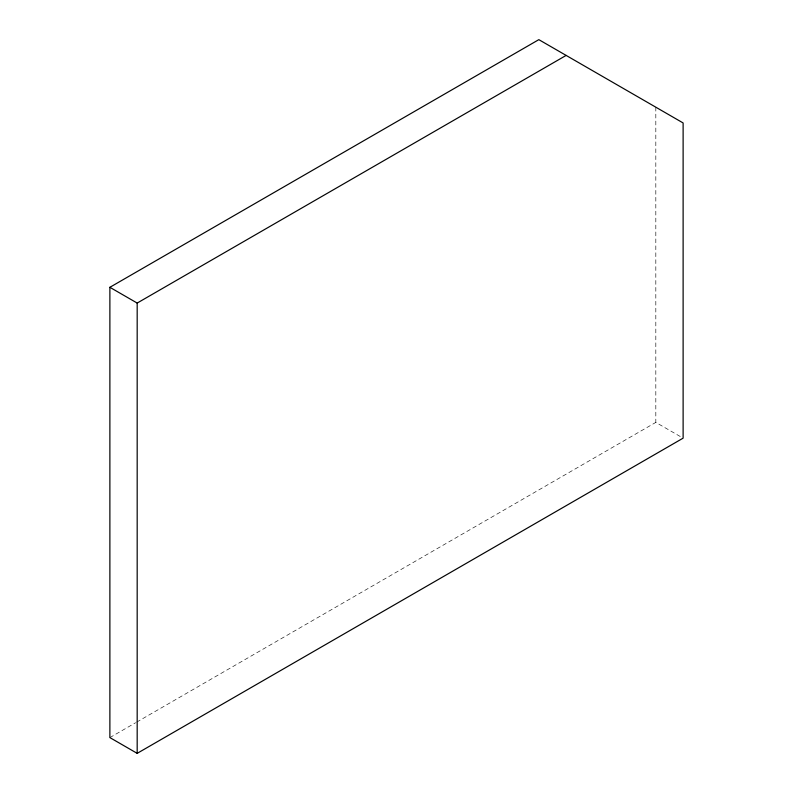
<?xml version="1.0" encoding="UTF-8"?>
<svg xmlns="http://www.w3.org/2000/svg" width="793" height="793" viewBox="0 0 793 793"><rect width="100%" height="100%" fill="white"/><g stroke="black" fill="none" stroke-linecap="round" stroke-linejoin="round"><path stroke-width="0.59" stroke-dasharray="3.96 2.97" d="M109.88 737.589L135.623 722.73M136.693 722.106L655.821 422.391L681.018 436.943M655.821 107.194L655.821 422.391"/><path stroke-width="1.19" d="M109.88 287.304L538.834 39.65L683.12 122.955L683.12 438.152L137.179 753.35L109.88 737.589L109.88 287.304L137.179 303.065L566.133 55.411M137.179 303.065L137.179 753.35"/></g></svg>
